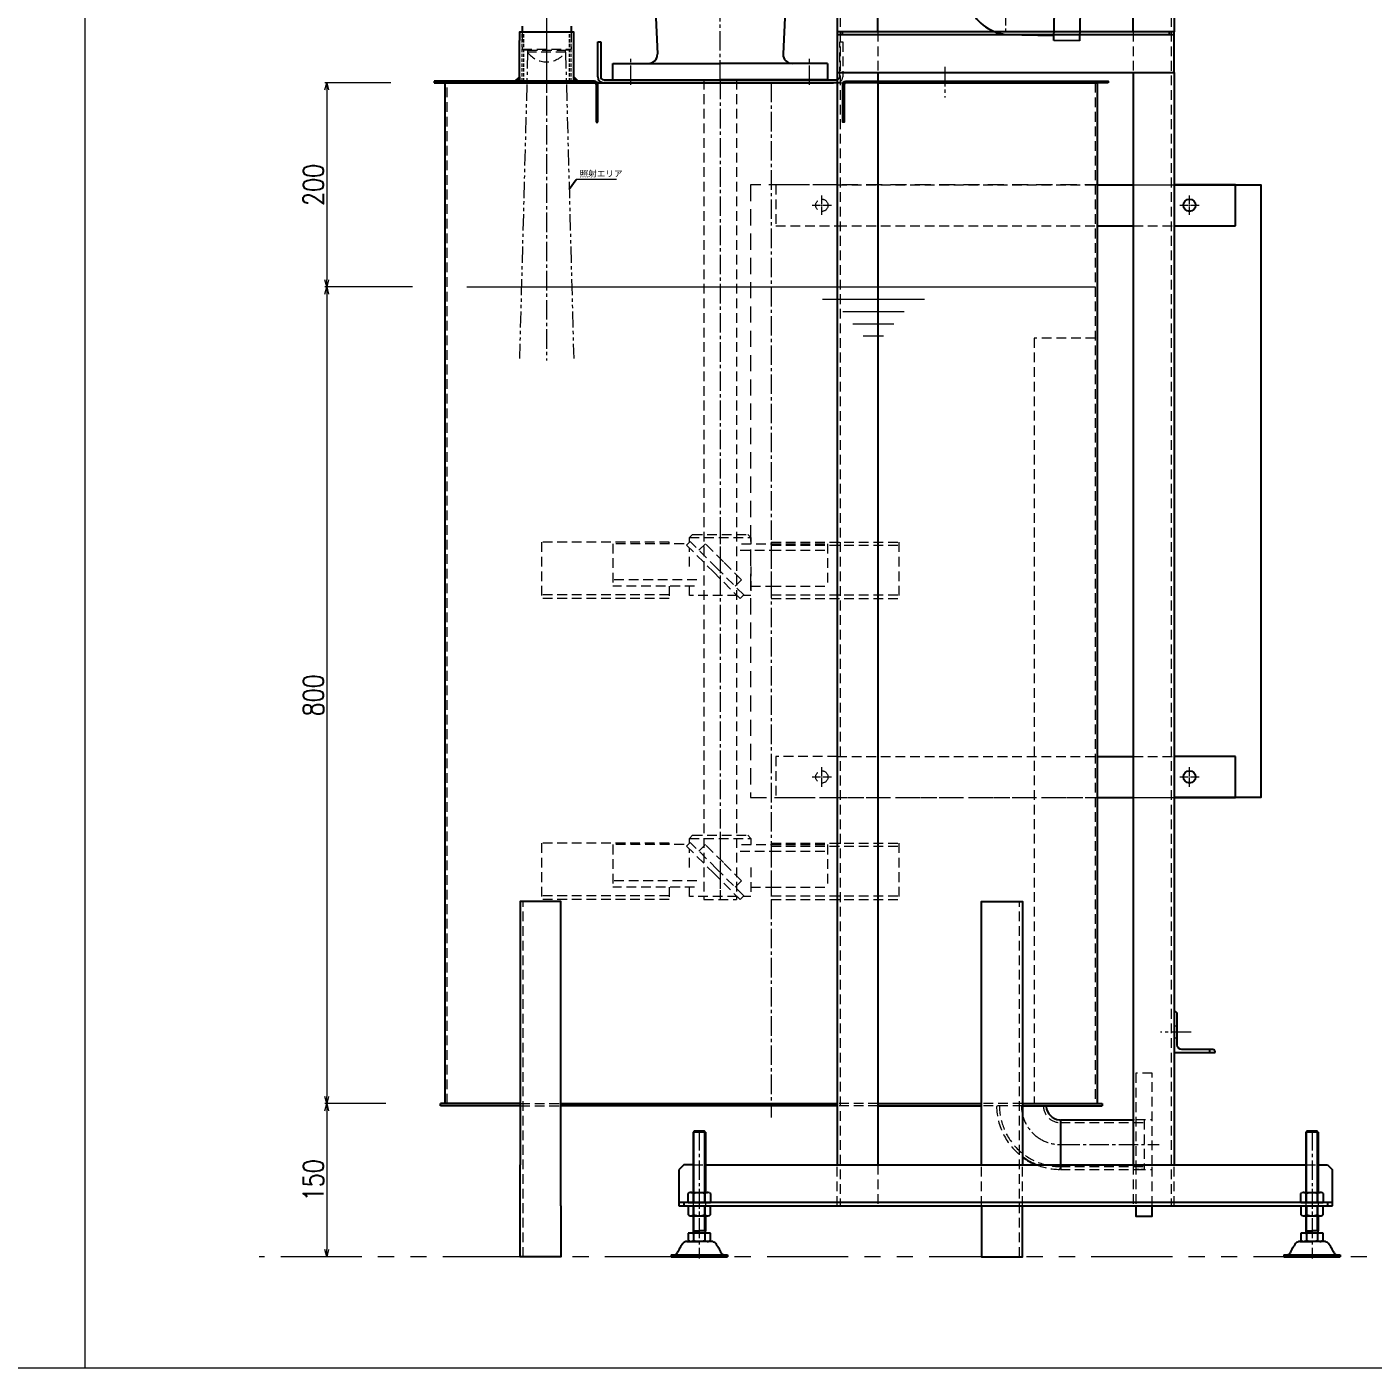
# Model space of a CAD drawing. Header units: millimetres. Extents: x 0 to 51411, y 0 to 16902.
# Drawn here: x 7030 to 8348, y 6056 to 7370 of the extents above; entities that cross this region are included whole.
import ezdxf

# ---------------------------------------------------------------- set-up
doc = ezdxf.new("R2010")
doc.units = ezdxf.units.MM
for name, pattern in [('CENTER2', [28.575, 19.05, -3.175, 3.175, -3.175]), ('HIDDEN2', [4.7625, 3.175, -1.5875]), ('PHANTOM2', [31.75, 15.875, -3.175, 3.175, -3.175, 3.175, -3.175])]:
    doc.linetypes.add(name, pattern=pattern)
for name, color, linetype, lineweight in [('01_外形線', 7, 'Continuous', 25), ('02_細線', 5, 'Continuous', 13), ('03_かくれ線', 6, 'HIDDEN2', 13), ('04_中心線', 1, 'CENTER2', 9), ('05_仮想線', 2, 'PHANTOM2', 13), ('07_寸法線', 3, 'Continuous', 9)]:
    doc.layers.add(name, color=color, linetype=linetype, lineweight=lineweight)
doc.layers.add('10_補助線', color=8, linetype='Continuous', lineweight=13, plot=False)
doc.styles.get("Standard").update_dxf_attribs({"font": 'arial.ttf'})
doc.styles.add('寸法用', font='simplex.shx', dxfattribs={"width": 0.8, "bigfont": '@extfont2.shx'})
doc.dimstyles.get("Standard").update_dxf_attribs({"dimtxt": 0.18, "dimasz": 0.18, "dimexe": 0.18, "dimexo": 0.0625, "dimgap": 0.09, "dimtad": 0, "dimtih": 1, "dimtoh": 1, "dimdec": 4, "dimzin": 0, "dimdsep": 46, "dimtxsty": 'Standard', "dimcen": 0.09, "dimadec": 0, "dimazin": 0, "dimtfac": 1, "dimtdec": 4, "dimtofl": 0, "dimtmove": 0, "dimatfit": 3, "dimfxl": 1, "dimtolj": 1, "dimtzin": 0, "dimarcsym": 0})
doc.dimstyles.new('機械製図用', dxfattribs={"dimtxt": 3.5, "dimasz": 3.5, "dimexe": 2, "dimexo": 0, "dimgap": 1.2, "dimtad": 1, "dimdsep": 46, "dimtxsty": '寸法用', "dimblk": 'OPEN30', "dimcen": 0, "dimclrd": 256, "dimclre": 256, "dimclrt": 7, "dimazin": 2, "dimtm": 1e-09, "dimtfac": 0.75, "dimtmove": 0, "dimatfit": 3, "dimldrblk": 'OPEN30', "dimfxl": 1, "dimlwd": -1, "dimlwe": -1, "dimarcsym": 0})

# ---------------------------------------------------------------- blocks, each defined once
blk = doc.blocks.new('*U1774')
at = {"layer": '04_中心線', "color": 0, "linetype": 'CENTER2', "transparency": 16777216}
for p, q in [((-9.5, 0), (-1.2, 0)), ((0, 1.2), (0, 9.5)), ((1.2, 0), (9.5, 0)), ((0, -9.5), (0, -1.2))]:
    blk.add_line(p, q, dxfattribs=at)
at = {"layer": '04_中心線', "color": 0, "linetype": 'Continuous', "transparency": 16777216}
for p, q in [((-0.6, 0), (0.6, 0)), ((0, -0.6), (0, 0.6))]:
    blk.add_line(p, q, dxfattribs=at)
blk = doc.blocks.new('*U1777')
at = {"layer": '04_中心線', "color": 0, "linetype": 'CENTER2', "transparency": 16777216}
for p, q in [((-9.5, 0), (-1.2, 0)), ((0, 1.2), (0, 9.5)), ((1.2, 0), (9.5, 0)), ((0, -9.5), (0, -1.2))]:
    blk.add_line(p, q, dxfattribs=at)
at = {"layer": '04_中心線', "color": 0, "linetype": 'Continuous', "transparency": 16777216}
for p, q in [((-0.6, 0), (0.6, 0)), ((0, -0.6), (0, 0.6))]:
    blk.add_line(p, q, dxfattribs=at)
blk = doc.blocks.new('*U1778')
at = {"layer": '04_中心線', "color": 0, "linetype": 'CENTER2', "transparency": 16777216}
for p, q in [((-9.5, 0), (-1.2, 0)), ((0, 1.2), (0, 9.5)), ((1.2, 0), (9.5, 0)), ((0, -9.5), (0, -1.2))]:
    blk.add_line(p, q, dxfattribs=at)
at = {"layer": '04_中心線', "color": 0, "linetype": 'Continuous', "transparency": 16777216}
for p, q in [((-0.6, 0), (0.6, 0)), ((0, -0.6), (0, 0.6))]:
    blk.add_line(p, q, dxfattribs=at)
blk = doc.blocks.new('*U1779')
at = {"layer": '04_中心線', "color": 0, "linetype": 'CENTER2', "transparency": 16777216}
for p, q in [((-9.5, 0), (-1.2, 0)), ((0, 1.2), (0, 9.5)), ((1.2, 0), (9.5, 0)), ((0, -9.5), (0, -1.2))]:
    blk.add_line(p, q, dxfattribs=at)
at = {"layer": '04_中心線', "color": 0, "linetype": 'Continuous', "transparency": 16777216}
for p, q in [((-0.6, 0), (0.6, 0)), ((0, -0.6), (0, 0.6))]:
    blk.add_line(p, q, dxfattribs=at)
blk = doc.blocks.new('_Open30')
at = {"color": 0, "linetype": 'ByBlock', "lineweight": -2}
for p, q in [((-1, 0.27), (0, 0)), ((0, 0), (-1, -0.27)), ((0, 0), (-1, 0))]:
    blk.add_line(p, q, dxfattribs=at)
blk = doc.blocks.new('*D1806')
at = {"layer": '07_寸法線', "transparency": 16777216}
for p, q in [((7381.7, 6314.8), (7321.7, 6314.8)), ((7323.7, 6307.8), (7323.7, 6171.8)), ((7350, 6164.8), (7321.7, 6164.8))]:
    blk.add_line(p, q, dxfattribs=at)
at = {"layer": 'Defpoints', "color": 0, "transparency": 16777216}
for p in [(7383.7, 6314.8), (7323.7, 6164.8), (7352, 6164.8)]:
    blk.add_point(p, dxfattribs=at)
at = {"layer": '07_寸法線', "transparency": 16777216, "xscale": 7, "yscale": 7, "zscale": 7}
for p, rotation in [((7323.7, 6314.8), 90), ((7323.7, 6164.8), 270)]:
    blk.add_blockref('_Open30', p, dxfattribs=dict(at, rotation=rotation))
at = {"layer": '07_寸法線', "color": 7, "transparency": 16777216, "insert": (7310.7, 6239.8), "char_height": 20, "attachment_point": 5, "rotation": 90, "style": '寸法用'}
blk.add_mtext('150', dxfattribs=at)
blk = doc.blocks.new('*D1807')
at = {"layer": '07_寸法線', "transparency": 16777216}
for p, q in [((7407.7, 7114.8), (7321.7, 7114.8)), ((7323.7, 7107.8), (7323.7, 6321.8)), ((7381.7, 6314.8), (7321.7, 6314.8))]:
    blk.add_line(p, q, dxfattribs=at)
at = {"layer": 'Defpoints', "color": 0, "transparency": 16777216}
for p in [(7409.7, 7114.8), (7323.7, 6314.8), (7383.7, 6314.8)]:
    blk.add_point(p, dxfattribs=at)
at = {"layer": '07_寸法線', "transparency": 16777216, "xscale": 7, "yscale": 7, "zscale": 7}
for p, rotation in [((7323.7, 7114.8), 90), ((7323.7, 6314.8), 270)]:
    blk.add_blockref('_Open30', p, dxfattribs=dict(at, rotation=rotation))
at = {"layer": '07_寸法線', "color": 7, "transparency": 16777216, "insert": (7310.7, 6714.8), "char_height": 20, "attachment_point": 5, "rotation": 90, "style": '寸法用'}
blk.add_mtext('800', dxfattribs=at)
blk = doc.blocks.new('*D1808')
at = {"layer": '07_寸法線', "transparency": 16777216}
for p, q in [((7386.4, 7314.8), (7321.7, 7314.8)), ((7323.7, 7307.8), (7323.7, 7121.8)), ((7386.4, 7114.8), (7321.7, 7114.8))]:
    blk.add_line(p, q, dxfattribs=at)
at = {"layer": 'Defpoints', "color": 0, "transparency": 16777216}
for p in [(7388.4, 7314.8), (7323.7, 7114.8), (7388.4, 7114.8)]:
    blk.add_point(p, dxfattribs=at)
at = {"layer": '07_寸法線', "transparency": 16777216, "xscale": 7, "yscale": 7, "zscale": 7}
for p, rotation in [((7323.7, 7314.8), 90), ((7323.7, 7114.8), 270)]:
    blk.add_blockref('_Open30', p, dxfattribs=dict(at, rotation=rotation))
at = {"layer": '07_寸法線', "color": 7, "transparency": 16777216, "insert": (7310.7, 7214.8), "char_height": 20, "attachment_point": 5, "rotation": 90, "style": '寸法用'}
blk.add_mtext('200', dxfattribs=at)

msp = doc.modelspace()

# ---------------------------------------------------------------- hatches: boundary and pattern name
at = {"layer": '01_外形線'}
h = msp.add_hatch(color=256, dxfattribs=at)
h.dxf.hatch_style = 1
h.paths.add_polyline_path([(7512.516, 7320.806), (7508.016, 7316.306), (7512.516, 7316.306)])
h = msp.add_hatch(color=256, dxfattribs=at)
h.dxf.hatch_style = 1
h.paths.add_polyline_path([(7565.516, 7316.306), (7570.016, 7316.306), (7565.516, 7320.806)])

# ---------------------------------------------------------------- linework, layer by layer
for p, q in [((8035.828, 7356.338), (8037.184, 7423.324)), ((8062.179, 7422.818), (8060.823, 7355.832)), ((7988.516, 7362.197), (8035.927, 7361.237)), ((8060.823, 7355.832), (8035.828, 7356.338)), ((7439.697, 7314.806), (7819.798, 7314.806))]:
    msp.add_line(p, q)
msp.add_arc((7993.157, 7405.011), 42.988, 199.299921, 263.802705)
for p, q in [((7640.016, 7503.806), (7647.506, 7343.225)), ((7778.016, 7503.806), (7770.526, 7343.225)), ((7512.516, 7316.306), (7512.516, 7356.306)), ((7565.516, 7316.306), (7565.516, 7356.306)), ((8153.516, 7361.806), (7823.516, 7361.806)), ((7828.516, 7364.806), (7828.516, 7361.806)), ((8148.516, 7364.806), (8148.516, 7361.806)), ((7589.016, 7320.806), (7589.016, 7354.806)), ((7589.016, 7354.806), (7592.016, 7354.806)), ((7592.016, 7354.806), (7592.016, 7320.806)), ((7604.016, 7317.806), (7604.016, 7333.806)), ((7604.016, 7333.806), (7709.016, 7333.806)), ((7638.11, 7333.806), (7638.516, 7333.806)), ((7814.016, 7333.806), (7709.016, 7333.806)), ((7779.922, 7333.806), (7779.516, 7333.806)), ((7814.016, 7333.806), (7814.016, 7317.806)), ((7586.016, 7316.306), (7429.016, 7316.306)), ((7429.016, 7316.306), (7429.016, 7314.806)), ((7565.516, 7316.306), (7512.516, 7316.306)), ((7586.016, 7314.806), (7586.016, 7316.306)), ((7595.016, 7317.806), (7819.798, 7317.806)), ((7604.016, 7317.806), (7709.016, 7317.806)), ((7814.016, 7317.806), (7709.016, 7317.806)), ((7823.516, 7324.806), (7823.516, 6254.806)), ((7832.016, 7314.806), (7832.016, 7316.306)), ((7863.516, 7324.806), (7863.516, 6254.806)), ((8113.516, 7324.806), (8113.516, 6254.806)), ((8153.516, 7324.806), (8153.516, 6254.806)), ((7429.016, 7314.806), (7586.016, 7314.806)), ((7439.697, 6314.806), (7439.697, 7314.806)), ((7587.516, 7313.306), (7587.516, 7276.306)), ((7589.016, 7276.306), (7589.016, 7313.306)), ((7823.516, 7314.806), (7595.016, 7314.806)), ((7863.516, 7314.806), (8078.335, 7314.806)), ((8078.335, 6314.806), (8078.335, 7314.806)), ((7587.516, 7276.306), (7589.016, 7276.306)), ((8078.335, 7214.809), (8113.516, 7214.809)), ((8082.053, 7214.809), (8113.516, 7214.809)), ((8213.518, 7214.809), (8153.52, 7214.809)), ((8213.518, 7174.809), (8213.518, 7214.809)), ((8078.335, 7174.809), (8113.516, 7174.809)), ((8153.52, 7174.809), (8213.518, 7174.809)), ((8078.335, 6654.809), (8113.516, 6654.809)), ((8213.518, 6654.809), (8153.52, 6654.809)), ((8213.518, 6614.809), (8213.518, 6654.809)), ((8078.335, 6614.809), (8113.516, 6614.809)), ((8082.053, 6614.809), (8113.516, 6614.809)), ((8153.52, 6614.809), (8213.518, 6614.809)), ((8188.516, 6364.806), (8188.516, 6367.806)), ((7435.016, 6312.806), (7435.016, 6314.806)), ((7513.068, 6314.806), (7435.016, 6314.806)), ((7553.068, 6314.806), (7823.516, 6314.806)), ((7863.516, 6314.806), (7964.964, 6314.806)), ((8004.964, 6314.806), (8083.016, 6314.806)), ((8083.016, 6314.806), (8083.016, 6312.806)), ((7513.068, 6312.806), (7435.016, 6312.806)), ((7823.516, 6312.806), (7553.068, 6312.806)), ((7863.516, 6312.806), (7964.964, 6312.806)), ((8004.964, 6312.806), (8083.016, 6312.806)), ((8042.065, 6299.006), (8042.065, 6250.406)), ((8042.065, 6299.006), (8113.516, 6299.006)), ((8042.065, 6299.006), (8042.065, 6254.806)), ((7673.516, 6254.806), (7668.516, 6249.806)), ((7668.516, 6249.806), (7668.516, 6214.806)), ((7682.516, 6254.806), (7673.516, 6254.806)), ((7694.516, 6254.806), (8282.516, 6254.806)), ((8294.516, 6254.806), (8303.516, 6254.806)), ((8303.516, 6254.806), (8308.516, 6249.806)), ((8308.516, 6214.806), (8308.516, 6249.806)), ((8308.516, 6217.806), (7668.516, 6217.806)), ((7668.516, 6214.806), (8308.516, 6214.806)), ((7673.516, 6217.806), (7673.516, 6214.806)), ((8303.516, 6217.806), (8303.516, 6214.806))]:
    msp.add_line(p, q, dxfattribs=at)
at = {"layer": '01_外形線', "linetype": 'Continuous'}
for p, q in [((7515.115, 7370.223), (7515.115, 7364.306)), ((7562.918, 7370.223), (7562.918, 7364.306))]:
    msp.add_line(p, q, dxfattribs=at)
at = {"layer": '01_外形線', "ltscale": 3}
for p, q in [((7819.798, 7317.806), (7823.016, 7317.806)), ((7513.068, 6214.806), (7513.068, 6254.806)), ((7553.068, 6214.806), (7553.068, 6254.806))]:
    msp.add_line(p, q, dxfattribs=at)
at = {"layer": '01_外形線'}
for points in [[(7863.516, 7364.806), (7863.516, 7564.806), (7823.516, 7564.806), (7823.516, 7364.806)], [(8113.516, 7364.806), (8113.516, 7564.806), (8153.516, 7564.806), (8153.516, 7364.806)], [(7565.516, 7356.306), (7565.516, 7364.306), (7512.516, 7364.306), (7512.516, 7356.306)], [(7512.516, 7320.806), (7512.516, 7316.306), (7508.016, 7316.306), (7512.516, 7320.806)], [(7565.516, 7320.806), (7565.516, 7316.306), (7570.016, 7316.306), (7565.516, 7320.806)], [(8153.516, 7214.809), (8238.518, 7214.809), (8238.518, 6614.809), (8153.516, 6614.809)], [(7553.068, 6254.806), (7553.068, 6512.806), (7513.068, 6512.806), (7513.068, 6254.806)], [(7964.964, 6254.806), (7964.964, 6512.806), (8004.964, 6512.806), (8004.964, 6254.806)], [(7683.463, 6287.804), (7682.516, 6286.857)], [(7693.569, 6287.804), (7683.463, 6287.804)], [(7694.516, 6286.857), (7693.569, 6287.804)], [(8283.463, 6287.804), (8282.516, 6286.857)], [(8293.569, 6287.804), (8283.463, 6287.804)], [(8294.516, 6286.857), (8293.569, 6287.804)], [(7694.516, 6286.857), (7682.516, 6286.857)], [(7682.516, 6286.857), (7682.516, 6227.806)], [(7694.516, 6286.857), (7694.516, 6227.806)], [(8294.516, 6286.857), (8282.516, 6286.857)], [(8282.516, 6286.857), (8282.516, 6227.806)], [(8294.516, 6286.857), (8294.516, 6227.806)], [(7677.516, 6226.706), (7678.572, 6227.316)], [(7677.516, 6217.806), (7677.516, 6226.706)], [(7680.401, 6227.806), (7696.631, 6227.806)], [(7683.016, 6217.806), (7683.016, 6226.706)], [(7694.016, 6217.806), (7694.016, 6226.706)], [(7698.459, 6227.316), (7699.516, 6226.706)], [(7699.516, 6226.706), (7699.516, 6217.806)], [(8277.516, 6226.706), (8278.572, 6227.316)], [(8277.516, 6217.806), (8277.516, 6226.706)], [(8280.401, 6227.806), (8296.631, 6227.806)], [(8283.016, 6217.806), (8283.016, 6226.706)], [(8294.016, 6217.806), (8294.016, 6226.706)], [(8298.459, 6227.316), (8299.516, 6226.706)], [(8299.516, 6226.706), (8299.516, 6217.806)], [(7553.068, 6214.806), (7553.068, 6164.806), (7513.068, 6164.806), (7513.068, 6214.806)], [(7677.515, 6214.806), (7677.515, 6205.906)], [(7677.515, 6214.806), (7699.515, 6214.806)], [(7677.516, 6217.806), (7699.516, 6217.806)], [(7683.015, 6214.806), (7683.015, 6205.906)], [(7694.015, 6214.806), (7694.015, 6205.906)], [(7699.515, 6205.906), (7699.515, 6214.806)], [(7964.964, 6214.806), (7964.964, 6164.806), (8004.964, 6164.806), (8004.964, 6214.806)], [(8116.062, 6214.806), (8116.062, 6204.706), (8132.062, 6204.706), (8132.062, 6214.806)], [(8277.515, 6214.806), (8277.515, 6205.906)], [(8277.515, 6214.806), (8299.515, 6214.806)], [(8277.516, 6217.806), (8299.516, 6217.806)], [(8283.015, 6214.806), (8283.015, 6205.906)], [(8294.015, 6214.806), (8294.015, 6205.906)], [(8299.515, 6205.906), (8299.515, 6214.806)], [(7677.515, 6205.906), (7678.572, 6205.296)], [(7680.4, 6204.806), (7696.63, 6204.806)], [(7682.516, 6204.806), (7682.516, 6190.304)], [(7694.516, 6204.806), (7694.516, 6190.304)], [(7698.459, 6205.296), (7699.515, 6205.906)], [(8277.515, 6205.906), (8278.572, 6205.296)], [(8280.4, 6204.806), (8296.63, 6204.806)], [(8282.516, 6204.806), (8282.516, 6190.304)], [(8294.516, 6204.806), (8294.516, 6190.304)], [(8298.459, 6205.296), (8299.515, 6205.906)], [(7699.516, 6187.804), (7677.516, 6187.804)], [(7677.516, 6187.804), (7677.516, 6180.904)], [(7682.516, 6190.304), (7682.516, 6188.304)], [(7683.016, 6187.804), (7683.016, 6180.904)], [(7683.463, 6190.304), (7688.516, 6190.304)], [(7693.569, 6190.304), (7688.516, 6190.304)], [(7694.016, 6187.804), (7694.016, 6180.904)], [(7694.516, 6188.304), (7694.516, 6190.304)], [(7699.516, 6180.904), (7699.516, 6187.804)], [(8299.516, 6187.804), (8277.516, 6187.804)], [(8277.516, 6187.804), (8277.516, 6180.904)], [(8282.516, 6190.304), (8282.516, 6188.304)], [(8283.016, 6187.804), (8283.016, 6180.904)], [(8283.463, 6190.304), (8288.516, 6190.304)], [(8293.569, 6190.304), (8288.516, 6190.304)], [(8294.016, 6187.804), (8294.016, 6180.904)], [(8294.516, 6188.304), (8294.516, 6190.304)], [(8299.516, 6180.904), (8299.516, 6187.804)], [(7676.441, 6179.804), (7688.516, 6179.804)], [(7677.516, 6180.904), (7678.572, 6180.294)], [(7696.631, 6179.804), (7680.735, 6179.819)], [(7700.591, 6179.804), (7688.516, 6179.804)], [(7698.459, 6180.294), (7699.516, 6180.904)], [(8276.441, 6179.804), (8288.516, 6179.804)], [(8277.516, 6180.904), (8278.572, 6180.294)], [(8296.631, 6179.804), (8280.735, 6179.819)], [(8300.591, 6179.804), (8288.516, 6179.804)], [(8298.459, 6180.294), (8299.516, 6180.904)], [(7661.016, 6166.806), (7661.016, 6164.806)], [(7661.016, 6166.806), (7716.016, 6166.806)], [(7661.016, 6164.806), (7716.016, 6164.806)], [(7716.016, 6166.806), (7716.016, 6164.806)], [(8261.016, 6166.806), (8261.016, 6164.806)], [(8261.016, 6166.806), (8316.016, 6166.806)], [(8261.016, 6164.806), (8316.016, 6164.806)], [(8316.016, 6166.806), (8316.016, 6164.806)]]:
    msp.add_lwpolyline(points, dxfattribs=at)
msp.add_lwpolyline([(7823.516, 7324.806), (8153.516, 7324.806), (8153.516, 7364.806), (7823.516, 7364.806)], close=True, dxfattribs=at)
for points in [[(8089.016, 7314.806), (7832.016, 7314.806, 0.41421356), (7830.516, 7313.306), (7830.516, 7276.306), (7829.016, 7276.306), (7829.016, 7313.306, -0.41421356), (7832.016, 7316.306), (8089.016, 7316.306)], [(8193.516, 6364.806), (8193.516, 6365.806, 0.41421356), (8191.516, 6367.806), (8161.016, 6367.806, -0.41421356), (8156.516, 6372.306), (8156.516, 6402.806, 0.41421356), (8154.516, 6404.806), (8153.516, 6404.806), (8153.516, 6364.806)]]:
    msp.add_lwpolyline(points, format="xyb", close=True, dxfattribs=at)
for points in [[(8027.065, 6312.806), (8028.287, 6312.027, 0.38152413), (8041.287, 6299.028), (8042.065, 6297.806)], [(7683.016, 6226.706, 0.34253647), (7678.572, 6227.316)], [(7694.016, 6226.706, 0.20000001), (7683.016, 6226.706)], [(7698.459, 6227.316, 0.3425365), (7694.016, 6226.706)], [(8283.016, 6226.706, 0.34253647), (8278.572, 6227.316)], [(8294.016, 6226.706, 0.20000001), (8283.016, 6226.706)], [(8298.459, 6227.316, 0.3425365), (8294.016, 6226.706)], [(7678.572, 6205.296, 0.34253647), (7683.015, 6205.906)], [(7683.015, 6205.906, 0.20000001), (7694.015, 6205.906)], [(7694.015, 6205.906, 0.3425365), (7698.459, 6205.296)], [(8278.572, 6205.296, 0.34253647), (8283.015, 6205.906)], [(8283.015, 6205.906, 0.20000001), (8294.015, 6205.906)], [(8294.015, 6205.906, 0.3425365), (8298.459, 6205.296)], [(7682.016, 6187.804, 0.41421356), (7682.516, 6188.304)], [(7694.516, 6188.304, 0.41421356), (7695.016, 6187.804)], [(8282.016, 6187.804, 0.41421356), (8282.516, 6188.304)], [(8294.516, 6188.304, 0.41421356), (8295.016, 6187.804)], [(7672.435, 6177.796, 0.053788), (7666.975, 6168.563)], [(7676.441, 6179.804, 0.23659961), (7672.435, 6177.796)], [(7678.572, 6180.294, 0.34253647), (7683.016, 6180.904)], [(7683.016, 6180.904, 0.20000001), (7694.016, 6180.904)], [(7694.016, 6180.904, 0.3425365), (7698.459, 6180.294)], [(7704.597, 6177.796, 0.23659961), (7700.591, 6179.804)], [(7710.057, 6168.563, 0.053788), (7704.597, 6177.796)], [(8272.435, 6177.796, 0.053788), (8266.975, 6168.563)], [(8276.441, 6179.804, 0.23659961), (8272.435, 6177.796)], [(8278.572, 6180.294, 0.34253647), (8283.016, 6180.904)], [(8283.016, 6180.904, 0.20000001), (8294.016, 6180.904)], [(8294.016, 6180.904, 0.3425365), (8298.459, 6180.294)], [(8304.597, 6177.796, 0.23659961), (8300.591, 6179.804)], [(8310.057, 6168.563, 0.053788), (8304.597, 6177.796)], [(7664.244, 6166.804, 0.29413079), (7666.975, 6168.563)], [(7710.057, 6168.563, 0.29413079), (7712.788, 6166.804)], [(8264.244, 6166.804, 0.29413079), (8266.975, 6168.563)], [(8310.057, 6168.563, 0.29413079), (8312.788, 6166.804)]]:
    msp.add_lwpolyline(points, format="xyb", dxfattribs=at)
for centre in [(8168.518, 7194.809), (8168.518, 6634.809)]:
    msp.add_circle(centre, 6, dxfattribs=at)
for centre, radius, start, end in [((7638.516, 7342.806), 9, 270, 0), ((7779.516, 7342.806), 9, 180, 270), ((7586.016, 7313.306), 3, 0, 90), ((7595.016, 7320.806), 6, 180, 270), ((7595.016, 7320.806), 3, 180, 270), ((7586.016, 7313.306), 1.5, 0, 90), ((8042.065, 6312.806), 62.4, 233.518076, 248.355016)]:
    msp.add_arc(centre, radius, start, end, dxfattribs=at)
at = {"layer": '02_細線'}
for p, q in [((7461.016, 7114.806), (8076.335, 7114.806)), ((7809.016, 7102.806), (7909.016, 7102.806)), ((7829.016, 7090.806), (7889.016, 7090.806)), ((7839.016, 7078.806), (7879.016, 7078.806)), ((7849.016, 7066.806), (7869.016, 7066.806))]:
    msp.add_line(p, q, dxfattribs=at)
for points in [[(7683.463, 6227.806), (7683.463, 6287.804)], [(7693.569, 6227.806), (7693.569, 6287.804)], [(8283.463, 6227.806), (8283.463, 6287.804)], [(8293.569, 6227.806), (8293.569, 6287.804)], [(7683.463, 6190.304), (7683.463, 6204.806)], [(7693.569, 6190.304), (7693.569, 6204.806)], [(8283.463, 6190.304), (8283.463, 6204.806)], [(8293.569, 6190.304), (8293.569, 6204.806)], [(7683.463, 6190.304), (7682.516, 6188.659)], [(7693.569, 6190.304), (7694.516, 6188.659)], [(8283.463, 6190.304), (8282.516, 6188.659)], [(8293.569, 6190.304), (8294.516, 6188.659)]]:
    msp.add_lwpolyline(points, dxfattribs=at)
at = {"layer": '03_かくれ線', "ltscale": 3}
for p, q in [((7826.516, 7564.806), (7826.516, 6214.806)), ((8150.516, 7564.806), (8150.516, 6214.806)), ((7515.115, 7364.306), (7515.115, 7347.723)), ((7562.918, 7364.306), (7562.918, 7347.723)), ((7823.516, 7364.806), (7823.516, 7324.806)), ((7863.516, 7364.806), (7863.516, 7324.806)), ((8113.516, 7364.806), (8113.516, 7324.806)), ((8153.516, 7364.806), (8153.516, 7324.806)), ((7515.115, 7347.723), (7562.918, 7347.723)), ((7516.847, 7346.723), (7515.115, 7347.723)), ((7520.466, 7346.723), (7516.847, 7346.723)), ((7520.466, 7346.723), (7520.466, 7344.723)), ((7520.466, 7346.723), (7557.566, 7346.723)), ((7557.566, 7344.723), (7520.466, 7344.723)), ((7557.566, 7344.723), (7557.566, 7346.723)), ((7561.186, 7346.723), (7557.566, 7346.723)), ((7561.186, 7346.723), (7562.918, 7347.723)), ((7826.016, 7354.806), (7829.016, 7354.806)), ((7826.016, 7320.806), (7826.016, 7354.806)), ((7829.016, 7354.806), (7829.016, 7320.806)), ((7514.016, 7316.306), (7514.016, 7314.806)), ((7564.016, 7316.306), (7564.016, 7314.806)), ((7693.016, 7317.806), (7693.016, 6514.806)), ((7725.016, 7317.806), (7725.016, 6514.806)), ((7887.016, 7316.306), (7887.016, 7314.806)), ((7971.016, 7316.306), (7971.016, 7314.806)), ((7441.697, 6314.806), (7441.697, 7314.806)), ((7823.516, 7314.806), (7863.516, 7314.806)), ((8076.335, 7314.806), (8076.335, 6314.806)), ((8113.516, 7214.809), (8153.516, 7214.809)), ((8113.516, 7174.809), (8153.516, 7174.809)), ((7682.016, 6872.479), (7679.016, 6869.479)), ((7679.016, 6869.479), (7739.016, 6869.479)), ((7679.016, 6864.805), (7679.016, 6869.479)), ((7682.016, 6872.479), (7736.016, 6872.479)), ((7709.016, 6872.479), (7709.016, 6812.479)), ((7736.016, 6872.479), (7739.016, 6869.479)), ((7739.016, 6869.479), (7739.016, 6863.339)), ((7534.016, 6864.805), (7534.016, 6809.599)), ((7659.016, 6864.805), (7534.016, 6864.805)), ((7604.016, 6863.339), (7604.016, 6821.62)), ((7673.563, 6863.339), (7604.016, 6863.339)), ((7659.016, 6863.339), (7659.016, 6864.805)), ((7679.016, 6840.979), (7679.016, 6859.044)), ((7694.521, 6863.339), (7688.157, 6856.975)), ((7712.198, 6845.661), (7694.521, 6863.339)), ((7728.536, 6856.975), (7759.016, 6856.975)), ((7729.822, 6863.339), (7759.016, 6863.339)), ((7759.016, 6864.805), (7884.016, 6864.805)), ((7759.016, 6864.805), (7759.016, 6809.599)), ((7759.016, 6863.339), (7814.016, 6863.339)), ((7759.016, 6861.925), (7884.016, 6861.925)), ((7759.016, 6856.975), (7814.016, 6856.975)), ((7814.016, 6863.339), (7814.016, 6821.62)), ((7884.016, 6864.805), (7884.016, 6809.599)), ((7729.876, 6827.983), (7712.198, 6845.661)), ((7739.016, 6840.979), (7739.016, 6812.479)), ((7686.073, 6827.983), (7604.016, 6827.983)), ((7683.944, 6821.62), (7604.016, 6821.62)), ((7659.016, 6821.62), (7659.016, 6809.599)), ((7679.016, 6812.479), (7679.016, 6821.62)), ((7723.512, 6821.62), (7729.876, 6827.983)), ((7739.016, 6821.62), (7759.016, 6821.62)), ((7759.016, 6821.62), (7814.016, 6821.62)), ((7659.016, 6813.134), (7534.016, 6813.134)), ((7659.016, 6809.599), (7534.016, 6809.599)), ((7725.581, 6812.479), (7679.016, 6812.479)), ((7739.016, 6812.479), (7731.342, 6812.479)), ((7759.016, 6813.134), (7884.016, 6813.134)), ((7759.016, 6809.599), (7884.016, 6809.599)), ((8113.516, 6654.809), (8153.516, 6654.809)), ((8113.516, 6614.809), (8153.516, 6614.809)), ((7682.016, 6577.686), (7679.016, 6574.686)), ((7682.016, 6577.686), (7736.016, 6577.686)), ((7709.016, 6577.686), (7709.016, 6517.686)), ((7736.016, 6577.686), (7739.016, 6574.686)), ((7534.016, 6570.011), (7534.016, 6514.805)), ((7659.016, 6570.011), (7534.016, 6570.011)), ((7604.016, 6568.545), (7604.016, 6526.826)), ((7673.563, 6568.545), (7604.016, 6568.545)), ((7659.016, 6568.545), (7659.016, 6570.011)), ((7679.016, 6574.686), (7739.016, 6574.686)), ((7679.016, 6570.011), (7679.016, 6574.686)), ((7694.521, 6568.545), (7688.157, 6562.181)), ((7712.198, 6550.868), (7694.521, 6568.545)), ((7729.822, 6568.545), (7759.016, 6568.545)), ((7739.016, 6574.686), (7739.016, 6568.545)), ((7759.016, 6570.011), (7884.016, 6570.011)), ((7759.016, 6570.011), (7759.016, 6514.805)), ((7759.016, 6568.545), (7814.016, 6568.545)), ((7759.016, 6567.131), (7884.016, 6567.131)), ((7814.016, 6568.545), (7814.016, 6526.826)), ((7884.016, 6570.011), (7884.016, 6514.805)), ((7679.016, 6546.186), (7679.016, 6564.251)), ((7728.536, 6562.181), (7759.016, 6562.181)), ((7759.016, 6562.181), (7814.016, 6562.181)), ((7729.876, 6533.19), (7712.198, 6550.868)), ((7739.016, 6546.186), (7739.016, 6517.686)), ((7686.073, 6533.19), (7604.016, 6533.19)), ((7683.944, 6526.826), (7604.016, 6526.826)), ((7659.016, 6526.826), (7659.016, 6514.805)), ((7679.016, 6517.686), (7679.016, 6526.826)), ((7723.512, 6526.826), (7729.876, 6533.19)), ((7739.016, 6526.826), (7759.016, 6526.826)), ((7759.016, 6526.826), (7814.016, 6526.826)), ((7516.068, 6164.806), (7516.068, 6512.806)), ((7659.016, 6518.341), (7534.016, 6518.341)), ((7659.016, 6514.805), (7534.016, 6514.805)), ((7725.581, 6517.686), (7679.016, 6517.686)), ((7693.016, 6514.806), (7725.016, 6514.806)), ((7739.016, 6517.686), (7731.342, 6517.686)), ((7759.016, 6518.341), (7884.016, 6518.341)), ((7759.016, 6514.805), (7884.016, 6514.805)), ((8001.964, 6164.806), (8001.964, 6512.806)), ((8156.516, 6390.806), (8153.516, 6390.806)), ((8156.516, 6378.806), (8153.516, 6378.806)), ((7513.068, 6314.806), (7553.068, 6314.806)), ((7863.516, 6314.806), (7823.516, 6314.806)), ((8004.964, 6314.806), (7964.964, 6314.806)), ((7513.068, 6312.806), (7553.068, 6312.806)), ((7863.516, 6312.806), (7823.516, 6312.806)), ((8004.964, 6312.806), (7964.964, 6312.806)), ((7980.865, 6312.806), (7979.67, 6312.044)), ((8042.065, 6296.206), (8124.062, 6296.206)), ((8116.062, 6299.256), (8132.062, 6299.256)), ((8124.062, 6299.006), (8124.062, 6250.406)), ((7682.516, 6254.806), (7694.516, 6254.806)), ((7964.964, 6214.806), (7964.964, 6254.806)), ((8004.964, 6214.806), (8004.964, 6254.806)), ((8041.304, 6250.41), (8042.065, 6251.606)), ((8042.065, 6254.806), (8042.065, 6250.406)), ((8042.065, 6253.206), (8124.062, 6253.206)), ((8042.065, 6250.406), (8116.062, 6250.406)), ((8116.062, 6254.806), (8116.062, 6214.806)), ((8116.062, 6250.156), (8132.062, 6250.156)), ((8132.062, 6214.806), (8132.062, 6254.806)), ((8282.516, 6254.806), (8294.516, 6254.806)), ((7682.516, 6217.806), (7682.516, 6214.806)), ((7694.516, 6217.806), (7694.516, 6214.806)), ((8282.516, 6217.806), (8282.516, 6214.806)), ((8294.516, 6217.806), (8294.516, 6214.806))]:
    msp.add_line(p, q, dxfattribs=at)
at = {"layer": '03_かくれ線'}
for p, q in [((7515.115, 7316.306), (7515.115, 7364.306)), ((7516.594, 7316.306), (7516.594, 7364.306)), ((7561.439, 7316.306), (7561.439, 7364.306)), ((7562.918, 7316.306), (7562.918, 7364.306)), ((8124.062, 6299.006), (8113.516, 6299.006)), ((8124.062, 6250.406), (8116.062, 6250.406))]:
    msp.add_line(p, q, dxfattribs=at)
at = {"layer": '03_かくれ線', "ltscale": 3, "transparency": 33554559}
for p, q in [((7823.516, 7214.809), (7763.518, 7214.809)), ((7763.518, 7214.809), (7763.518, 7174.809)), ((7823.516, 7214.809), (8078.335, 7214.809)), ((7763.518, 7174.809), (7823.516, 7174.809)), ((7823.516, 7174.809), (8078.335, 7174.809)), ((7823.516, 6654.809), (7763.518, 6654.809)), ((7763.518, 6654.809), (7763.518, 6614.809)), ((7823.516, 6654.809), (8078.335, 6654.809)), ((7763.518, 6614.809), (7823.516, 6614.809)), ((7823.516, 6614.809), (8078.335, 6614.809))]:
    msp.add_line(p, q, dxfattribs=at)
at = {"layer": '03_かくれ線', "ltscale": 5, "transparency": 33554559}
for p, q in [((8113.516, 7214.809), (8153.516, 7214.809)), ((8113.516, 6614.809), (8153.516, 6614.809))]:
    msp.add_line(p, q, dxfattribs=at)
msp.add_lwpolyline([(8082.053, 7214.809), (7738.518, 7214.809), (7738.518, 6614.809), (8082.053, 6614.809)], dxfattribs=at)
at = {"layer": '03_かくれ線', "ltscale": 3}
for points in [[(8076.335, 7064.806), (8016.335, 7064.806), (8016.335, 6314.806)], [(7702.299, 6835.762), (7728.462, 6809.599), (7731.997, 6813.134), (7705.834, 6839.297), (7679.671, 6865.46), (7676.136, 6861.925), (7702.299, 6835.762)], [(7702.299, 6540.968), (7728.462, 6514.805), (7731.997, 6518.341), (7705.834, 6544.504), (7679.671, 6570.667), (7676.136, 6567.131), (7702.299, 6540.968)], [(8132.062, 6254.806), (8132.062, 6344.706), (8116.062, 6344.706), (8116.062, 6254.806)], [(7863.516, 6254.806), (7863.516, 6214.806), (7823.516, 6214.806), (7823.516, 6254.806)], [(8113.516, 6254.806), (8113.516, 6214.806), (8153.516, 6214.806), (8153.516, 6254.806)], [(7682.516, 6204.806), (7682.516, 6227.806)], [(7683.463, 6204.806), (7683.463, 6227.806)], [(7693.569, 6204.806), (7693.569, 6227.806)], [(7694.516, 6204.806), (7694.516, 6227.806)], [(8282.516, 6204.806), (8282.516, 6227.806)], [(8283.463, 6204.806), (8283.463, 6227.806)], [(8293.569, 6204.806), (8293.569, 6227.806)], [(8294.516, 6204.806), (8294.516, 6227.806)]]:
    msp.add_lwpolyline(points, dxfattribs=at)
at = {"layer": '03_かくれ線', "ltscale": 3, "transparency": 33554559}
for centre in [(7808.518, 7194.809), (7808.518, 6634.809)]:
    msp.add_circle(centre, 6, dxfattribs=at)
at = {"layer": '03_かくれ線', "ltscale": 3}
for centre, radius, start, end in [((7539.016, 7358.333), 23.007, 216.266948, 323.733052), ((7823.016, 7320.806), 6, 270, 0), ((7823.016, 7320.806), 3, 270, 0), ((8042.065, 6312.806), 62.4, 180.69925, 233.518076), ((8042.065, 6312.806), 59.6, 180, 270), ((8042.065, 6312.806), 16.6, 180, 270), ((8042.065, 6312.806), 62.4, 248.355016, 269.30075)]:
    msp.add_arc(centre, radius, start, end, dxfattribs=at)
at = {"layer": '04_中心線'}
for p, q in [((7709.016, 7317.806), (7709.016, 7806.806)), ((7988.516, 7475.803), (7988.516, 7362.197)), ((7539.016, 7387.67), (7539.016, 7042.84)), ((7539.016, 7369.306), (7539.016, 7311.306)), ((7621.516, 7312.806), (7621.516, 7338.806)), ((7796.516, 7312.806), (7796.516, 7338.806)), ((7929.016, 7330.369), (7929.016, 7300.369)), ((7539.016, 7323.056), (7539.016, 7308.056)), ((7709.016, 7317.806), (7709.016, 6514.806)), ((7759.016, 7314.806), (7759.016, 6301.113)), ((8170.016, 6384.806), (8140.016, 6384.806)), ((8042.065, 6274.706), (8138.722, 6274.706)), ((7688.516, 6231.306), (7688.516, 6201.306)), ((8288.516, 6231.306), (8288.516, 6201.306))]:
    msp.add_line(p, q, dxfattribs=at)
for points in [[(7688.516, 6287.804), (7688.516, 6163.012)], [(8288.516, 6287.804), (8288.516, 6163.012)]]:
    msp.add_lwpolyline(points, dxfattribs=at)
msp.add_arc((8042.065, 6312.806), 38.1, 180, 270, dxfattribs=at)
at = {"layer": '05_仮想線'}
for p, q in [((7520.466, 7344.723), (7512.479, 7044.723)), ((7557.566, 7344.723), (7565.553, 7044.723))]:
    msp.add_line(p, q, dxfattribs=at)
at = {"layer": '05_仮想線', "ltscale": 5}
for p, q in [((11326.787, 6164.806), (7257.483, 6164.806)), ((7087.165, 6055.762), (1762.192, 6055.762))]:
    msp.add_line(p, q, dxfattribs=at)
at = {"layer": '07_寸法線', "linetype": 'Continuous'}
msp.add_line((7607.296, 7220.212), (7568.097, 7220.212), dxfattribs=at)
at = {"layer": '10_補助線'}
for p, q in [((7586.016, 7315.556), (7429.016, 7315.556)), ((7589.016, 7313.306), (7587.516, 7313.306)), ((7588.266, 7276.306), (7588.266, 7313.306)), ((7829.016, 7313.306), (7830.516, 7313.306)), ((7829.766, 7276.306), (7829.766, 7313.306)), ((7832.016, 7315.556), (8089.016, 7315.556))]:
    msp.add_line(p, q, dxfattribs=at)
for centre, start, end in [((7586.016, 7313.306), 0, 90), ((7832.016, 7313.306), 90, 180)]:
    msp.add_arc(centre, 2.25, start, end, dxfattribs=at)
at = {"layer": 'Defpoints', "color": 3, "lineweight": 0}
msp.add_lwpolyline([(11441.611, 6055.762), (7087.165, 6055.762), (7087.165, 9113.807), (11441.611, 9113.807)], close=True, dxfattribs=at)

# ---------------------------------------------------------------- block references
at = {"layer": '04_中心線', "linetype": 'CENTER2', "transparency": 33554559}
for name, p in [('*U1777', (7808.518, 7194.809)), ('*U1779', (7808.518, 6634.809))]:
    msp.add_blockref(name, p, dxfattribs=at)
at = {"layer": '04_中心線', "linetype": 'CENTER2'}
for name, p in [('*U1774', (8168.518, 7194.809)), ('*U1778', (8168.518, 6634.809))]:
    msp.add_blockref(name, p, dxfattribs=at)

# ---------------------------------------------------------------- texts
at = {"layer": '07_寸法線', "linetype": 'Continuous'}
msp.add_text('照射エリア', height=6, dxfattribs=at).set_placement((7571.391, 7222.768))

# ---------------------------------------------------------------- dimensions: what is measured, and where the dimension line sits
at = {"layer": '07_寸法線'}
for base, p1, p2, picture, middle in [((7323.735, 7114.806), (7388.414, 7314.806), (7388.414, 7114.806), '*D1808', (7310.735, 7214.806)), ((7323.735, 6314.806), (7409.734, 7114.806), (7383.734, 6314.806), '*D1807', (7310.735, 6714.806)), ((7323.735, 6164.806), (7383.734, 6314.806), (7352.005, 6164.806), '*D1806', (7310.735, 6239.806))]:
    dim = msp.add_linear_dim(base=base, p1=p1, p2=p2, angle=90, dimstyle='機械製図用', override={"dimtxt": 20, "dimasz": 7, "dimexo": 2, "dimgap": 3}, dxfattribs=at)
    dim.commit()
    dim.dimension.update_dxf_attribs({"geometry": picture, "text_midpoint": middle})

# ---------------------------------------------------------------- leaders
at = {"layer": '07_寸法線', "linetype": 'Continuous'}
msp.add_leader([(7561.133, 7210.759), (7568.097, 7220.212)], dimstyle='Standard', override={"dimgap": 1, "dimtad": 0}, dxfattribs=at)

doc.saveas('drawing.dxf')
